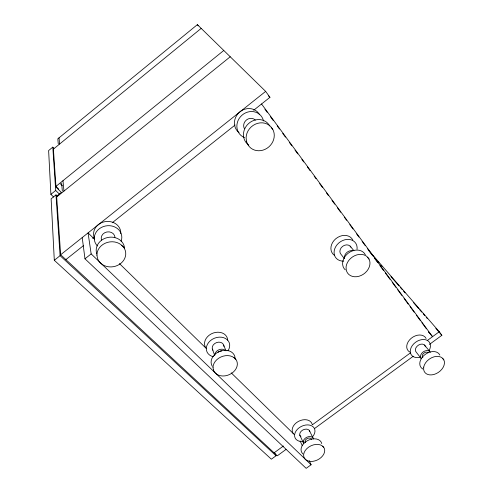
<?xml version="1.0" encoding="UTF-8"?>
<svg xmlns="http://www.w3.org/2000/svg" width="493" height="493" viewBox="0 0 493 493"><rect width="100%" height="100%" fill="white"/><g stroke="black" fill="none" stroke-linecap="round" stroke-linejoin="round"><path stroke-width="0.74" d="M423.727 367.119L423.647 369.442A11.419 8.017 -34.9 0 0 436.33 373.565A11.419 8.017 -34.9 0 0 443.842 359.859M62.334 191.013L61.643 183.088M253.685 110.241L269.942 97.318L265.653 91.39L197.366 24.65L57.823 138.823L58.266 143.956M53.866 148.245L52.794 147.142L48.628 150.55L50.89 194.359L53.638 197.046M53.398 149.114L201.181 28.378M223.779 50.459L55.962 186.372L58.692 189.084M50.89 194.359L55.703 190.464L52.794 147.142M57.096 195.968L55.999 194.889L51.124 198.827L54.304 260.286L271.372 459.199L276.055 455.766L275.186 453.646M60.978 192.695L56.633 196.208L60.657 254.745L277.312 455.797L286.008 449.431M56.689 196.966L230.225 56.763M60.657 254.745L265.653 91.39M54.304 260.286L60.078 255.676L55.999 194.889M65.889 259.595L83.637 245.483M92.653 238.31L94.459 236.874M112.238 222.737L235.118 125.012M309.222 460.678L311.108 464.763L306.171 468.35L84.975 258.807L91.156 253.907L88.062 232.912L94.668 239.37M274.114 452.827L283.426 445.999M312.488 424.695L410.712 352.68M427.48 340.392L439.275 331.74L441.857 335.32L429.44 344.41M314.571 428.516L413.294 356.229M322.619 446.239L323.685 447.305L322.206 445.832A11.08 7.722 -26.5 0 0 310.917 445.832A11.08 7.722 -26.5 0 0 303.62 454.663L303.811 456.764A11.117 7.746 -26.5 0 0 317.381 459.975A11.117 7.746 -26.5 0 0 323.735 447.274M234.489 358.128L235.833 359.471L233.972 357.61M121.691 245.348L123.435 247.092L121.019 244.676A14.389 12.454 -10.6 0 0 105.126 243.259A14.389 12.454 -10.6 0 0 96.942 255.713M442.887 358.67L443.792 359.89L442.535 358.201A11.382 7.993 -34.9 0 0 431.689 357.708A11.382 7.993 -34.9 0 0 423.697 367.125M367.815 257.5L368.967 259.047L367.377 256.908A12.806 10.131 -36.7 0 0 354.683 255.713A12.806 10.131 -36.7 0 0 346.074 266.83L346.197 269.671A12.843 10.156 -36.7 0 0 361.301 275.402A12.843 10.156 -36.7 0 0 369.023 259.016M271.175 127.262L272.678 129.283L270.602 126.485A14.654 13.231 -43.1 0 0 255.362 124.174A14.654 13.231 -43.1 0 0 246.093 137.658L246.494 141.238M60.078 255.676L276.055 455.766M91.156 253.907L311.108 464.763M119.442 263.589L206.425 348.619M231.199 372.837L293.409 433.655M268.309 95.71L269.942 97.318M55.703 190.464L59.536 194.248M61.465 192.498L56.005 187.087L53.361 148.553M60.232 183.667L62.408 185.836M368.524 250.259L439.275 331.74M371.408 254.08L373.417 256.397M374.421 257.556L375.931 259.3M377.946 261.617L378.951 262.781M380.966 265.098L381.97 266.257M390.949 276.616L399.01 285.903M400.519 287.647L402.029 289.391M403.545 291.135L405.055 292.879M413.627 302.764L418.668 308.575M419.679 309.74L421.694 312.063M423.204 313.807L424.719 315.551M426.229 317.295L427.24 318.46M435.806 328.344L441.857 335.32M428.67 332.085L429.643 333.237L428.731 331.999M430.13 333.81L432.546 336.676L261.561 103.98M350.11 246.118L353.931 250.715M424.473 344.983L429.723 351.441M344.41 258.634L341.174 254.53A6.175 4.973 -37.1 0 1 342.617 246.352A6.175 4.973 -37.1 0 1 350.911 247.147M197.366 24.65L198.192 25.765M264.92 109.199L267.2 112.305M270.392 116.65L273.134 120.372M277.239 125.955L279.519 129.061M282.717 133.406L285.453 137.128M289.557 142.711L291.838 145.817M295.036 150.162L297.772 153.884M301.876 159.467L303.706 161.951M307.355 166.917L310.091 170.64M314.201 176.229L316.025 178.706M319.674 183.673L322.41 187.395M326.52 192.985L328.344 195.462M331.992 200.429L334.735 204.151M337.471 207.88L340.663 212.224M344.317 217.185L346.597 220.291M349.79 224.635L352.982 228.98M356.636 233.941L358.916 237.047M362.108 241.391L365.307 245.736M367.587 248.836L371.235 253.803M374.433 258.147L377.626 262.492M379.906 265.591L383.554 270.558M385.384 273.042L389.945 279.248M392.225 282.347L395.879 287.314M397.703 289.798L401.807 295.381M404.087 298.487L408.198 304.07M410.022 306.554L414.126 312.137M416.412 315.243L420.517 320.826M421.885 322.687L426.451 328.893M309.394 430.562L313.024 438.006M299.793 435.122L303.719 443.546A5.441 3.845 -26.5 0 1 306.775 437.26A5.441 3.845 -26.5 0 1 313.449 438.924M300.095 440.939L302.301 445.703M223.723 345.174L225.96 350.831M212.378 349.099L214.751 355.527M96.992 255.713L97.719 258.905A14.433 12.491 -10.6 0 0 117.544 265.413A14.433 12.491 -10.6 0 0 123.496 247.055M213.414 369.978L213.031 367.421M82.22 237.571L84.975 258.807M59.037 137.83L59.61 144.036M62.987 180.678L63.948 191.093M343.726 261.117A12.35 9.94 -37.1 0 1 334.192 250.894A12.35 9.94 -37.1 0 1 347.115 239.401A12.35 9.94 -37.1 0 1 357.055 249.255M334.537 255.411A12.22 9.885 -37.2 0 1 335.708 238.815A12.22 9.885 -37.2 0 1 352.785 239.962M345.248 269.868A12.701 10.1 -36.8 0 1 348.323 253.119A12.701 10.1 -36.8 0 1 365.319 254.708M344.552 258.098A6.267 5.01 -36.9 0 1 346.659 252.656A6.267 5.01 -36.9 0 1 352.446 250.684M214.825 354.985A6.107 4.807 -22.5 0 1 218.596 349.925A6.107 4.807 -22.5 0 1 225.048 350.19M212.933 350.221A6.021 4.77 -22.4 0 1 216.637 342.549A6.021 4.77 -22.4 0 1 223.902 346.425M213.438 356.735A12.042 9.546 -22.4 0 1 207.467 344.262A12.042 9.546 -22.4 0 1 223.619 337.674A12.042 9.546 -22.4 0 1 228.012 350.788M205.667 347.75A11.918 9.49 -22.4 0 1 213.309 333.009A11.918 9.49 -22.4 0 1 227.704 340.139M235.888 359.434A12.51 9.737 -22.7 0 1 229.596 374.507A12.51 9.737 -22.7 0 1 213.432 369.972M212.267 366.299A12.374 9.681 -22.6 0 1 220.26 351.145A12.374 9.681 -22.6 0 1 235.124 358.325M212.994 367.427A12.473 9.706 -22.6 0 1 220.741 357.068A12.473 9.706 -22.6 0 1 233.965 357.622M218.091 352.298A3.969 3.124 -22.5 0 1 221.832 350.991M422.877 357.511A3.63 2.588 -35.1 0 1 423.635 353.352A3.63 2.588 -35.1 0 1 428.275 352.723M430.364 352.267A5.589 3.975 -35.1 0 0 423.16 351.934A5.589 3.975 -35.1 0 0 421.423 358.793L416.308 352.248A5.515 3.956 -35.1 0 1 418.588 345.057A5.515 3.956 -35.1 0 1 425.41 346.825M420.116 357.265A11.025 7.913 -35.1 0 1 410.466 349.512A11.025 7.913 -35.1 0 1 424.128 339.523A11.025 7.913 -35.1 0 1 428.916 350.831M409.825 352.088A10.92 7.888 -35.2 0 1 411.193 338.315A10.92 7.888 -35.2 0 1 426.1 338.481M422.914 369.054A11.302 7.993 -35 0 1 424.485 354.991A11.302 7.993 -35 0 1 439.818 355.04M244.429 128.741A7.031 6.421 -44.3 0 1 246.488 119.941A7.031 6.421 -44.3 0 1 255.343 120.082M244.497 137.572A14.063 12.836 -44.3 0 1 242.001 115.196A14.063 12.836 -44.3 0 1 263.515 120.97M239.074 132.691A13.896 12.726 -44.7 0 1 239.475 112.176A13.896 12.726 -44.7 0 1 259.589 114.74M272.74 129.246A14.698 13.268 -43.1 0 1 264.988 149.385A14.698 13.268 -43.1 0 1 246.518 141.232M248.805 145.059A14.513 13.145 -43.4 0 1 248.503 123.632A14.513 13.145 -43.4 0 1 269.72 125.955M101.552 240.06A6.908 6.058 -9.6 0 1 106.845 231.981A6.908 6.058 -9.6 0 1 114.974 237.367M97.429 245.989A13.822 12.115 -9.6 0 1 105.52 225.979A13.822 12.115 -9.6 0 1 121.112 241.188M94.262 237.768A13.656 12.017 -9.3 0 1 105.403 221.591A13.656 12.017 -9.3 0 1 120.773 233.731M96.911 254.098A14.254 12.387 -10.3 0 1 107.825 237.466A14.254 12.387 -10.3 0 1 124.569 248.466M305.34 442.578A3.537 2.502 -26.5 0 1 307.336 438.493A3.537 2.502 -26.5 0 1 311.668 439.571M300.94 436.761A5.374 3.827 -26.5 0 1 302.597 430.13A5.374 3.827 -26.5 0 1 309.82 431.474M303.398 441.531A10.747 7.654 -26.5 0 1 295.141 432.688A10.747 7.654 -26.5 0 1 309.986 425.182A10.747 7.654 -26.5 0 1 312.34 437.008M294.105 434.481A10.643 7.629 -26.4 0 1 298.29 421.466A10.643 7.629 -26.4 0 1 312.229 424.436M302.998 453.954A11.012 7.722 -26.5 0 1 307.422 440.687A11.012 7.722 -26.5 0 1 321.75 443.577"/></g></svg>
